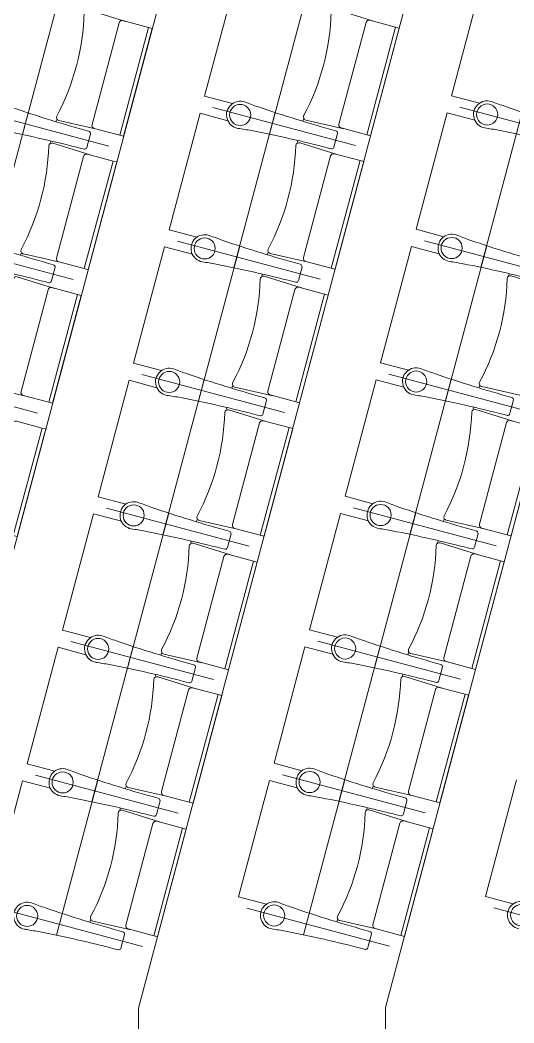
# Model space of a CAD drawing. Header units: millimetres. Extents: x 586 to 1010, y 369 to 668.
# Drawn here: x 699.214 to 701.214, y 463.844 to 467.901 of the extents above; entities that cross this region are included whole.
import ezdxf

# ---------------------------------------------------------------- set-up
doc = ezdxf.new("R2010")
doc.units = ezdxf.units.MM
doc.linetypes.add('CENTER', pattern=[2, 1.25, -0.25, 0.25, -0.25])
doc.linetypes.add('DASHED', pattern=[0.75, 0.5, -0.25])
doc.layers.add('plan line', color=7, linetype='Continuous', lineweight=15)

msp = doc.modelspace()

# ---------------------------------------------------------------- linework, layer by layer
at = {"color": 254, "lineweight": 25}
for points in [[(671.7124, 620.7085), (706.7355, 621.773), (754.2598, 613.8303), (814.6609, 600.1481), (855.7567, 598.0104), (895.0671, 567.0647), (920.0096, 542.0176), (952.0084, 521.2476), (977.2234, 504.6526), (979.6352, 479.2339), (986.3437, 463.8549), (988.7975, 462.3853)], [(654.944, 595.4717), (670.2671, 587.3174), (714.302, 595.1648), (787.0891, 595.1648), (819.3936, 580.9441), (821.0297, 562.8505), (813.4907, 552.7881), (808.7339, 539.6711), (796.4072, 534.7059), (791.0222, 527.249), (791.0222, 507.547), (797.3007, 476.5274), (814.9752, 463.8897), (836.1481, 474.6816), (874.0221, 478.5878), (885.7286, 462.7333), (863.0042, 436.0794), (845.7887, 420.6845), (845.1044, 408.6747)], [(639.2065, 583.4381), (644.7272, 575.638), (657.7961, 553.4401), (668.4043, 543.9291), (682.5178, 548.7307), (692.9838, 555.4778), (711.9339, 556.5828), (734.3456, 532.1334), (750.593, 477.7475), (754.1369, 444.164), (776.4657, 425.4473), (782.6172, 412.2355)]]:
    msp.add_spline(points, degree=3, dxfattribs=at)
at = {"layer": 'plan line'}
for p, q in [((699.6941, 463.9047), (701.2087, 469.5933)), ((702.2001, 469.5621), (700.6942, 463.9063)), ((700.1966, 469.5465), (698.694, 463.9031)), ((700.0868, 468.0638), (699.9614, 467.5929)), ((701.0869, 468.0654), (700.9615, 467.5945)), ((699.9614, 467.5929), (700.0741, 467.5629)), ((700.9615, 467.5945), (701.0742, 467.5645)), ((700.9431, 467.5254), (700.8178, 467.0545)), ((701.0558, 467.4954), (700.9431, 467.5254)), ((699.3596, 467.4899), (699.3618, 467.498)), ((699.943, 467.5238), (699.8176, 467.0529)), ((700.0557, 467.4939), (699.943, 467.5238)), ((700.3597, 467.4914), (700.3619, 467.4996)), ((699.3371, 467.4051), (699.3389, 467.4122)), ((699.4852, 467.3859), (699.4997, 467.4411)), ((699.4852, 467.3859), (699.4997, 467.4411)), ((700.3372, 467.4067), (700.339, 467.4137)), ((700.4854, 467.3874), (700.4998, 467.4427)), ((700.4854, 467.3874), (700.4998, 467.4427)), ((699.4749, 467.3786), (699.4624, 467.3817)), ((699.4749, 467.3786), (699.4624, 467.3817)), ((700.475, 467.3802), (700.4625, 467.3833)), ((700.475, 467.3802), (700.4625, 467.3833)), ((699.8176, 467.0529), (699.9303, 467.0229)), ((700.8178, 467.0545), (700.9304, 467.0245)), ((699.2158, 466.9499), (699.218, 466.958)), ((699.7993, 466.9839), (699.6739, 466.513)), ((699.9119, 466.9539), (699.7993, 466.9839)), ((700.216, 466.9515), (700.2181, 466.9596)), ((700.7994, 466.9854), (700.674, 466.5145)), ((700.912, 466.9554), (700.7994, 466.9854)), ((699.3415, 466.8459), (699.3559, 466.9012)), ((699.3415, 466.8459), (699.3559, 466.9012)), ((700.3416, 466.8474), (700.356, 466.9027)), ((700.3416, 466.8474), (700.356, 466.9027)), ((699.3311, 466.8386), (699.3186, 466.8417)), ((699.3311, 466.8386), (699.3187, 466.8417)), ((700.1934, 466.8667), (700.1953, 466.8737)), ((700.3312, 466.8402), (700.3188, 466.8433)), ((700.3312, 466.8402), (700.3188, 466.8433)), ((701.1935, 466.8683), (701.1954, 466.8753)), ((699.6739, 466.513), (699.7865, 466.483)), ((700.674, 466.5145), (700.7866, 466.4845)), ((699.6555, 466.4439), (699.5301, 465.973)), ((699.7681, 466.4139), (699.6555, 466.4439)), ((700.6556, 466.4455), (700.5302, 465.9746)), ((700.7682, 466.4155), (700.6556, 466.4455)), ((700.0722, 466.4115), (700.0744, 466.4196)), ((701.0723, 466.413), (701.0745, 466.4212)), ((700.1978, 466.3075), (700.2123, 466.3627)), ((700.1978, 466.3075), (700.2123, 466.3627)), ((701.1979, 466.309), (701.2124, 466.3643)), ((701.1979, 466.309), (701.2124, 466.3643)), ((700.0496, 466.3267), (700.0515, 466.3338)), ((701.0497, 466.3283), (701.0516, 466.3353)), ((700.1875, 466.3002), (700.175, 466.3033)), ((700.1875, 466.3002), (700.175, 466.3033)), ((701.1876, 466.3018), (701.1751, 466.3049)), ((701.1876, 466.3018), (701.1751, 466.3049)), ((699.5301, 465.973), (699.6428, 465.943)), ((700.5302, 465.9746), (700.6429, 465.9446)), ((699.5117, 465.9039), (699.3863, 465.433)), ((699.6244, 465.8739), (699.5117, 465.9039)), ((700.5118, 465.9055), (700.3864, 465.4346)), ((700.6245, 465.8755), (700.5118, 465.9055)), ((699.9284, 465.8715), (699.9306, 465.8796)), ((700.9285, 465.8731), (700.9307, 465.8812)), ((700.054, 465.7675), (700.0685, 465.8228)), ((700.054, 465.7675), (700.0685, 465.8228)), ((701.0541, 465.769), (701.0686, 465.8243)), ((701.0541, 465.769), (701.0686, 465.8243)), ((699.9058, 465.7867), (699.9077, 465.7938)), ((700.9059, 465.7883), (700.9078, 465.7953)), ((700.0437, 465.7602), (700.0312, 465.7633)), ((700.0437, 465.7602), (700.0312, 465.7633)), ((701.0438, 465.7618), (701.0313, 465.7649)), ((701.0438, 465.7618), (701.0313, 465.7649)), ((699.3863, 465.433), (699.499, 465.403)), ((700.3864, 465.4346), (700.4991, 465.4046)), ((699.3679, 465.3639), (699.2425, 464.893)), ((699.4806, 465.3339), (699.3679, 465.3639)), ((699.7846, 465.3315), (699.7868, 465.3396)), ((700.368, 465.3655), (700.2426, 464.8946)), ((700.4807, 465.3355), (700.368, 465.3655)), ((700.7847, 465.3331), (700.7869, 465.3412)), ((699.7621, 465.2467), (699.7639, 465.2538)), ((699.9103, 465.2275), (699.9247, 465.2828)), ((699.9103, 465.2275), (699.9247, 465.2828)), ((700.7622, 465.2483), (700.764, 465.2554)), ((700.9104, 465.2291), (700.9248, 465.2844)), ((700.9104, 465.2291), (700.9248, 465.2844)), ((699.8999, 465.2202), (699.8874, 465.2233)), ((699.8999, 465.2202), (699.8874, 465.2233)), ((700.9, 465.2218), (700.8875, 465.2249)), ((700.9, 465.2218), (700.8875, 465.2249)), ((699.2425, 464.893), (699.3552, 464.863)), ((700.2426, 464.8946), (700.3553, 464.8646)), ((699.2241, 464.8239), (699.0988, 464.353)), ((699.3368, 464.7939), (699.2241, 464.8239)), ((700.2243, 464.8255), (700.0989, 464.3546)), ((700.3369, 464.7955), (700.2243, 464.8255)), ((701.2244, 464.8271), (701.099, 464.3562)), ((699.6409, 464.7915), (699.643, 464.7996)), ((700.641, 464.7931), (700.6431, 464.8012)), ((699.7665, 464.6875), (699.7809, 464.7428)), ((699.7665, 464.6875), (699.7809, 464.7428)), ((700.7666, 464.6891), (700.781, 464.7444)), ((700.7666, 464.6891), (700.781, 464.7444)), ((699.6183, 464.7067), (699.6202, 464.7138)), ((700.6184, 464.7083), (700.6203, 464.7154)), ((699.7561, 464.6803), (699.7437, 464.6833)), ((699.7561, 464.6803), (699.7437, 464.6833)), ((700.7562, 464.6818), (700.7438, 464.6849)), ((700.7562, 464.6818), (700.7438, 464.6849)), ((700.0989, 464.3546), (700.2115, 464.3246)), ((701.099, 464.3562), (701.2116, 464.3262)), ((699.4971, 464.2515), (699.4992, 464.2597)), ((700.4972, 464.2531), (700.4994, 464.2612)), ((699.6227, 464.1475), (699.6372, 464.2028)), ((700.6228, 464.1491), (700.6373, 464.2044)), ((699.6124, 464.1403), (699.5999, 464.1433)), ((700.6125, 464.1419), (700.6, 464.1449)), ((699.6947, 462.8975), (699.6941, 463.9047)), ((700.6942, 463.9063), (700.6958, 462.9063))]:
    msp.add_line(p, q, dxfattribs=at)
at = {"layer": 'plan line', "linetype": 'DASHED', "ltscale": 3}
for p, q in [((699.3912, 468.0652), (699.2241, 467.4375)), ((700.3913, 468.0668), (700.2242, 467.4391)), ((699.2475, 467.5252), (699.0803, 466.8975)), ((700.2476, 467.5268), (700.0804, 466.8991)), ((701.2477, 467.5284), (701.0805, 466.9007)), ((700.1038, 466.9868), (699.9367, 466.3591)), ((701.1039, 466.9884), (700.9368, 466.3607)), ((699.96, 466.4468), (699.7929, 465.8191)), ((700.9601, 466.4484), (700.793, 465.8207)), ((699.8162, 465.9068), (699.6491, 465.2792)), ((700.8163, 465.9084), (700.6492, 465.2807)), ((699.6725, 465.3668), (699.5053, 464.7392)), ((700.6726, 465.3684), (700.5054, 464.7407)), ((699.5287, 464.8269), (699.3616, 464.1992)), ((700.5288, 464.8284), (700.3617, 464.2008))]:
    msp.add_line(p, q, dxfattribs=at)
at = {"layer": 'plan line', "linetype": 'CENTER', "ltscale": 3}
for p, q in [((699.573, 467.3915), (698.9952, 467.5453)), ((699.573, 467.3915), (698.9952, 467.5453)), ((700.5731, 467.3931), (699.9953, 467.5469)), ((700.5731, 467.3931), (699.9953, 467.5469)), ((701.5732, 467.3947), (700.9954, 467.5485)), ((701.5732, 467.3947), (700.9954, 467.5485)), ((699.4292, 466.8515), (698.8514, 467.0054)), ((699.4292, 466.8515), (698.8514, 467.0054)), ((700.4293, 466.8531), (699.8515, 467.0069)), ((700.4293, 466.8531), (699.8515, 467.0069)), ((701.4294, 466.8547), (700.8516, 467.0085)), ((701.4294, 466.8547), (700.8516, 467.0085)), ((699.2854, 466.3115), (698.7076, 466.4654)), ((699.2854, 466.3115), (698.7076, 466.4654)), ((700.2855, 466.3131), (699.7077, 466.467)), ((700.2855, 466.3131), (699.7077, 466.467)), ((701.2857, 466.3147), (700.7078, 466.4685)), ((701.2857, 466.3147), (700.7078, 466.4685)), ((700.1418, 465.7731), (699.564, 465.927)), ((700.1418, 465.7731), (699.564, 465.927)), ((701.1419, 465.7747), (700.5641, 465.9285)), ((701.1419, 465.7747), (700.5641, 465.9285)), ((699.998, 465.2331), (699.4202, 465.387)), ((699.998, 465.2331), (699.4202, 465.387)), ((700.9981, 465.2347), (700.4203, 465.3886)), ((700.9981, 465.2347), (700.4203, 465.3886)), ((700.8543, 464.6947), (700.2765, 464.8486)), ((700.8543, 464.6947), (700.2765, 464.8486)), ((699.8542, 464.6931), (699.2764, 464.847)), ((699.8542, 464.6931), (699.2764, 464.847)), ((699.7104, 464.1532), (699.1326, 464.307)), ((700.7105, 464.1547), (700.1327, 464.3086)), ((701.7106, 464.1563), (701.1328, 464.3102))]:
    msp.add_line(p, q, dxfattribs=at)
at = {"layer": 'plan line'}
for points in [[(699.5256, 467.46), (699.3712, 467.4951, -0.474715), (699.3624, 467.5126, 0.115865), (699.4741, 467.9321, -0.474715), (699.4904, 467.943), (699.6416, 467.8956)], [(700.5257, 467.4616), (700.3713, 467.4966, -0.474715), (700.3626, 467.5142, 0.115865), (700.4742, 467.9337, -0.474715), (700.4905, 467.9446), (700.6417, 467.8972)], [(699.6179, 467.4354), (699.5145, 467.4629, -0.414214), (699.5055, 467.4785), (699.615, 467.8896, -0.414214), (699.6305, 467.8986), (699.7347, 467.8709), (699.6179, 467.4354)], [(700.6181, 467.437), (700.5146, 467.4645, -0.414214), (700.5056, 467.4801), (700.6151, 467.8912, -0.414214), (700.6306, 467.9002), (700.7348, 467.8725), (700.6181, 467.437)], [(699.3818, 466.92), (699.2274, 466.9551, -0.474715), (699.2187, 466.9726, 0.115865), (699.3303, 467.3921, -0.474715), (699.3467, 467.403), (699.4978, 467.3556)], [(700.3819, 466.9216), (700.2275, 466.9567, -0.474715), (700.2188, 466.9742, 0.115865), (700.3305, 467.3937, -0.474715), (700.3468, 467.4046), (700.4979, 467.3572)], [(699.4742, 466.8954), (699.3707, 466.9229, -0.414214), (699.3617, 466.9385), (699.4712, 467.3496, -0.414214), (699.4867, 467.3586), (699.5909, 467.3309), (699.4742, 466.8954)], [(700.4743, 466.897), (700.3709, 466.9245, -0.414214), (700.3619, 466.9401), (700.4713, 467.3512, -0.414214), (700.4869, 467.3602), (700.591, 467.3325), (700.4743, 466.897)], [(699.238, 466.38), (699.0836, 466.4151, -0.474715), (699.0749, 466.4327, 0.115865), (699.1866, 466.8521, -0.474715), (699.2029, 466.863), (699.354, 466.8157)], [(700.2381, 466.3816), (700.0837, 466.4167, -0.474715), (700.075, 466.4342, 0.115865), (700.1867, 466.8537, -0.474715), (700.203, 466.8646), (700.3541, 466.8172)], [(701.2383, 466.3832), (701.0838, 466.4182, -0.474715), (701.0751, 466.4358, 0.115865), (701.1868, 466.8553, -0.474715), (701.2031, 466.8662), (701.3542, 466.8188)], [(699.3304, 466.3555), (699.227, 466.383, -0.414214), (699.218, 466.3985), (699.3274, 466.8096, -0.414214), (699.343, 466.8186), (699.4471, 466.7909), (699.3304, 466.3555)], [(700.3305, 466.357), (700.2271, 466.3845, -0.414214), (700.2181, 466.4001), (700.3275, 466.8112, -0.414214), (700.3431, 466.8202), (700.4472, 466.7925), (700.3305, 466.357)], [(700.0944, 465.8416), (699.94, 465.8767, -0.474715), (699.9312, 465.8942, 0.115865), (700.0429, 466.3137, -0.474715), (700.0592, 466.3246), (700.2104, 466.2773)], [(701.0945, 465.8432), (700.9401, 465.8783, -0.474715), (700.9313, 465.8958, 0.115865), (701.043, 466.3153, -0.474715), (701.0593, 466.3262), (701.2105, 466.2788)], [(699.1866, 465.8155), (699.0832, 465.843, -0.414214), (699.0742, 465.8585), (699.1837, 466.2696, -0.414214), (699.1992, 466.2786), (699.3033, 466.2509), (699.1866, 465.8155)], [(700.1867, 465.817), (700.0833, 465.8446, -0.414214), (700.0743, 465.8601), (700.1838, 466.2712, -0.414214), (700.1993, 466.2802), (700.3035, 466.2525), (700.1867, 465.817)], [(701.1868, 465.8186), (701.0834, 465.8461, -0.414214), (701.0744, 465.8617), (701.1839, 466.2728, -0.414214), (701.1994, 466.2818), (701.3036, 466.2541), (701.1868, 465.8186)], [(699.9506, 465.3016), (699.7962, 465.3367, -0.474715), (699.7874, 465.3543, 0.115865), (699.8991, 465.7737, -0.474715), (699.9154, 465.7846), (700.0666, 465.7373)], [(700.9507, 465.3032), (700.7963, 465.3383, -0.474715), (700.7876, 465.3558, 0.115865), (700.8992, 465.7753, -0.474715), (700.9155, 465.7862), (701.0667, 465.7388)], [(700.043, 465.2771), (699.9395, 465.3046, -0.414214), (699.9305, 465.3201), (700.04, 465.7312, -0.414214), (700.0555, 465.7402), (700.1597, 465.7125), (700.043, 465.2771)], [(701.0431, 465.2786), (700.9396, 465.3061, -0.414214), (700.9306, 465.3217), (701.0401, 465.7328, -0.414214), (701.0556, 465.7418), (701.1598, 465.7141), (701.0431, 465.2786)], [(699.8068, 464.7616), (699.6524, 464.7967, -0.474715), (699.6437, 464.8143, 0.115865), (699.7554, 465.2337, -0.474715), (699.7717, 465.2446), (699.9228, 465.1973)], [(700.8069, 464.7632), (700.6525, 464.7983, -0.474715), (700.6438, 464.8159, 0.115865), (700.7555, 465.2353, -0.474715), (700.7718, 465.2462), (700.9229, 465.1989)], [(699.8992, 464.7371), (699.7958, 464.7646, -0.414214), (699.7868, 464.7801), (699.8962, 465.1912, -0.414214), (699.9118, 465.2002), (700.0159, 465.1725), (699.8992, 464.7371)], [(700.8993, 464.7387), (700.7959, 464.7662, -0.414214), (700.7869, 464.7817), (700.8963, 465.1928, -0.414214), (700.9119, 465.2018), (701.016, 465.1741), (700.8993, 464.7387)], [(699.663, 464.2216), (699.5086, 464.2567, -0.474715), (699.4999, 464.2743, 0.115865), (699.6116, 464.6937, -0.474715), (699.6279, 464.7046), (699.779, 464.6573)], [(700.6631, 464.2232), (700.5087, 464.2583, -0.474715), (700.5, 464.2759, 0.115865), (700.6117, 464.6953, -0.474715), (700.628, 464.7062), (700.7791, 464.6589)], [(699.7554, 464.1971), (699.652, 464.2246, -0.414214), (699.643, 464.2401), (699.7524, 464.6512, -0.414214), (699.768, 464.6602), (699.8721, 464.6325), (699.7554, 464.1971)], [(700.7555, 464.1987), (700.6521, 464.2262, -0.414214), (700.6431, 464.2417), (700.7525, 464.6528, -0.414214), (700.7681, 464.6618), (700.8722, 464.6341), (700.7555, 464.1987)]]:
    msp.add_lwpolyline(points, format="xyb", dxfattribs=at)
for points in [[(699.6334, 467.4313), (699.7494, 467.867), (699.7347, 467.8709), (699.6179, 467.4354), (699.6334, 467.4313)], [(700.6335, 467.4329), (700.7495, 467.8685), (700.7348, 467.8725), (700.6181, 467.437), (700.6335, 467.4329)], [(699.4896, 466.8913), (699.6056, 467.327), (699.5909, 467.3309), (699.4742, 466.8954), (699.4896, 466.8913)], [(700.4897, 466.8929), (700.6057, 467.3285), (700.591, 467.3325), (700.4743, 466.897), (700.4897, 466.8929)], [(699.3459, 466.3513), (699.4618, 466.787), (699.4471, 466.7909), (699.3304, 466.3555), (699.3459, 466.3513)], [(700.346, 466.3529), (700.462, 466.7886), (700.4472, 466.7925), (700.3305, 466.357), (700.346, 466.3529)], [(699.2021, 465.8114), (699.3181, 466.247), (699.3033, 466.2509), (699.1866, 465.8155), (699.2021, 465.8114)], [(700.2022, 465.8129), (700.3182, 466.2486), (700.3035, 466.2525), (700.1867, 465.817), (700.2022, 465.8129)], [(701.2023, 465.8145), (701.3183, 466.2502), (701.3036, 466.2541), (701.1868, 465.8186), (701.2023, 465.8145)], [(700.0584, 465.2729), (700.1744, 465.7086), (700.1597, 465.7125), (700.043, 465.2771), (700.0584, 465.2729)], [(701.0585, 465.2745), (701.1745, 465.7102), (701.1598, 465.7141), (701.0431, 465.2786), (701.0585, 465.2745)], [(699.9146, 464.733), (700.0306, 465.1686), (700.0159, 465.1725), (699.8992, 464.7371), (699.9146, 464.733)], [(700.9147, 464.7345), (701.0307, 465.1702), (701.016, 465.1741), (700.8993, 464.7387), (700.9147, 464.7345)], [(699.7709, 464.193), (699.8869, 464.6286), (699.8721, 464.6325), (699.7554, 464.1971), (699.7709, 464.193)], [(700.771, 464.1945), (700.887, 464.6302), (700.8722, 464.6341), (700.7555, 464.1987), (700.771, 464.1945)]]:
    msp.add_lwpolyline(points, dxfattribs=at)
for centre in [(700.1055, 467.5172), (700.1055, 467.5172), (701.1056, 467.5188), (701.1056, 467.5188), (699.9617, 466.9772), (699.9617, 466.9772), (700.9618, 466.9788), (700.9618, 466.9788), (699.818, 466.4372), (699.818, 466.4372), (700.8181, 466.4388), (700.8181, 466.4388), (699.6742, 465.8973), (699.6742, 465.8973), (700.6743, 465.8988), (700.6743, 465.8988), (699.5304, 465.3573), (699.5304, 465.3573), (700.5305, 465.3589), (700.5305, 465.3589), (699.3866, 464.8173), (699.3866, 464.8173), (700.3867, 464.8189), (700.3867, 464.8189), (700.243, 464.2789), (701.2431, 464.2805), (699.2429, 464.2773)]:
    msp.add_circle(centre, 0.0427, dxfattribs=at)
for centre, radius, start, end in [((700.1058, 467.5175), 0.0554, 71.596, 259.6384), ((700.1058, 467.5175), 0.0554, 71.596, 259.6384), ((701.5052, 471.2761), 3.9554, 249.5499, 250.418), ((701.5052, 471.2761), 3.9554, 249.5499, 250.418), ((701.1059, 467.5191), 0.0554, 71.596, 259.6384), ((701.1059, 467.5191), 0.0554, 71.596, 259.6384), ((702.5053, 471.2777), 3.9554, 249.5499, 250.418), ((702.5053, 471.2777), 3.9554, 249.5499, 250.418), ((700.9049, 472.5896), 5.3287, 251.1073, 254.6309), ((700.9049, 472.5896), 5.3287, 251.1073, 254.6309), ((701.905, 472.5912), 5.3287, 251.1073, 254.6309), ((701.905, 472.5912), 5.3287, 251.1073, 254.6309), ((702.9051, 472.5927), 5.3287, 251.1073, 254.6309), ((702.9051, 472.5927), 5.3287, 251.1073, 254.6309), ((698.2037, 462.5462), 4.9966, 75.409, 79.0646), ((698.2037, 462.5462), 4.9966, 75.409, 79.0646), ((699.4901, 467.4421), 0.00967, 354.2643, 75.7147), ((699.4901, 467.4421), 0.00967, 354.2643, 75.7147), ((699.9595, 466.4777), 0.9947, 78.8628, 82.1256), ((699.9595, 466.4777), 0.9947, 78.8628, 82.1256), ((699.2038, 462.5478), 4.9966, 75.409, 79.0646), ((699.2038, 462.5478), 4.9966, 75.409, 79.0646), ((700.4902, 467.4437), 0.00967, 354.2643, 75.7147), ((700.4902, 467.4437), 0.00967, 354.2643, 75.7147), ((700.9596, 466.4792), 0.9947, 78.8628, 82.1256), ((700.9596, 466.4792), 0.9947, 78.8628, 82.1256), ((700.2039, 462.5494), 4.9966, 75.409, 79.0646), ((700.2039, 462.5494), 4.9966, 75.409, 79.0646), ((699.476, 467.3879), 0.00935, 263.5288, 336.652), ((699.476, 467.3879), 0.00935, 263.5288, 336.652), ((700.4761, 467.3895), 0.00935, 263.5288, 336.652), ((700.4761, 467.3895), 0.00935, 263.5288, 336.652), ((700.7611, 472.0496), 5.3287, 251.1073, 254.6309), ((700.7611, 472.0496), 5.3287, 251.1073, 254.6309), ((699.962, 466.9775), 0.0554, 71.596, 259.6384), ((699.962, 466.9775), 0.0554, 71.596, 259.6384), ((701.3615, 470.7361), 3.9554, 249.5499, 250.418), ((701.3615, 470.7361), 3.9554, 249.5499, 250.418), ((701.7612, 472.0512), 5.3287, 251.1073, 254.6309), ((701.7612, 472.0512), 5.3287, 251.1073, 254.6309), ((700.9621, 466.9791), 0.0554, 71.596, 259.6384), ((700.9621, 466.9791), 0.0554, 71.596, 259.6384), ((702.3616, 470.7377), 3.9554, 249.5499, 250.418), ((702.3616, 470.7377), 3.9554, 249.5499, 250.418), ((702.7613, 472.0528), 5.3287, 251.1073, 254.6309), ((702.7613, 472.0528), 5.3287, 251.1073, 254.6309), ((699.8158, 465.9377), 0.9947, 78.8628, 82.1256), ((699.8158, 465.9377), 0.9947, 78.8628, 82.1256), ((700.8159, 465.9393), 0.9947, 78.8628, 82.1256), ((700.8159, 465.9393), 0.9947, 78.8628, 82.1256), ((698.0599, 462.0062), 4.9966, 75.409, 79.0646), ((698.0599, 462.0062), 4.9966, 75.409, 79.0646), ((699.3463, 466.9021), 0.00967, 354.2643, 75.7147), ((699.3463, 466.9021), 0.00967, 354.2643, 75.7147), ((699.06, 462.0078), 4.9966, 75.409, 79.0646), ((699.06, 462.0078), 4.9966, 75.409, 79.0646), ((700.3464, 466.9037), 0.00967, 354.2643, 75.7147), ((700.3464, 466.9037), 0.00967, 354.2643, 75.7147), ((700.0601, 462.0094), 4.9966, 75.409, 79.0646), ((700.0601, 462.0094), 4.9966, 75.409, 79.0646), ((699.3322, 466.8479), 0.00935, 263.5288, 336.652), ((699.3322, 466.8479), 0.00935, 263.5288, 336.652), ((700.3323, 466.8495), 0.00935, 263.5288, 336.652), ((700.3323, 466.8495), 0.00935, 263.5288, 336.652), ((699.8182, 466.4375), 0.0554, 71.596, 259.6384), ((699.8182, 466.4375), 0.0554, 71.596, 259.6384), ((701.2177, 470.1962), 3.9554, 249.5499, 250.418), ((701.2177, 470.1962), 3.9554, 249.5499, 250.418), ((700.8183, 466.4391), 0.0554, 71.596, 259.6384), ((700.8183, 466.4391), 0.0554, 71.596, 259.6384), ((702.2178, 470.1977), 3.9554, 249.5499, 250.418), ((702.2178, 470.1977), 3.9554, 249.5499, 250.418), ((702.6175, 471.5128), 5.3287, 251.1073, 254.6309), ((702.6175, 471.5128), 5.3287, 251.1073, 254.6309), ((701.6174, 471.5112), 5.3287, 251.1073, 254.6309), ((701.6174, 471.5112), 5.3287, 251.1073, 254.6309), ((699.672, 465.3977), 0.9947, 78.8628, 82.1256), ((699.672, 465.3977), 0.9947, 78.8628, 82.1256), ((698.9163, 461.4678), 4.9966, 75.409, 79.0646), ((698.9163, 461.4678), 4.9966, 75.409, 79.0646), ((700.2026, 466.3637), 0.00967, 354.2643, 75.7147), ((700.2026, 466.3637), 0.00967, 354.2643, 75.7147), ((700.6721, 465.3993), 0.9947, 78.8628, 82.1256), ((700.6721, 465.3993), 0.9947, 78.8628, 82.1256), ((699.9164, 461.4694), 4.9966, 75.409, 79.0646), ((699.9164, 461.4694), 4.9966, 75.409, 79.0646), ((701.2028, 466.3653), 0.00967, 354.2643, 75.7147), ((701.2027, 466.3653), 0.00967, 354.2643, 75.7147), ((700.1885, 466.3095), 0.00935, 263.5288, 336.652), ((700.1885, 466.3095), 0.00935, 263.5288, 336.652), ((701.1886, 466.3111), 0.00935, 263.5288, 336.652), ((701.1886, 466.3111), 0.00935, 263.5288, 336.652), ((699.6744, 465.8975), 0.0554, 71.596, 259.6384), ((699.6744, 465.8975), 0.0554, 71.596, 259.6384), ((701.0739, 469.6562), 3.9554, 249.5499, 250.418), ((701.0739, 469.6562), 3.9554, 249.5499, 250.418), ((700.6746, 465.8991), 0.0554, 71.596, 259.6384), ((700.6746, 465.8991), 0.0554, 71.596, 259.6384), ((702.074, 469.6577), 3.9554, 249.5499, 250.418), ((702.074, 469.6577), 3.9554, 249.5499, 250.418), ((701.4737, 470.9712), 5.3287, 251.1073, 254.6309), ((701.4736, 470.9712), 5.3287, 251.1073, 254.6309), ((702.4738, 470.9728), 5.3287, 251.1073, 254.6309), ((702.4738, 470.9728), 5.3287, 251.1073, 254.6309), ((699.5282, 464.8577), 0.9947, 78.8628, 82.1256), ((699.5282, 464.8577), 0.9947, 78.8628, 82.1256), ((698.7725, 460.9278), 4.9966, 75.409, 79.0646), ((698.7725, 460.9278), 4.9966, 75.409, 79.0646), ((700.0589, 465.8237), 0.00967, 354.2643, 75.7147), ((700.0589, 465.8237), 0.00967, 354.2643, 75.7147), ((700.5283, 464.8593), 0.9947, 78.8628, 82.1256), ((700.5283, 464.8593), 0.9947, 78.8628, 82.1256), ((699.7726, 460.9294), 4.9966, 75.409, 79.0646), ((699.7726, 460.9294), 4.9966, 75.409, 79.0646), ((701.059, 465.8253), 0.00967, 354.2643, 75.7147), ((701.059, 465.8253), 0.00967, 354.2643, 75.7147), ((700.0447, 465.7695), 0.00935, 263.5288, 336.652), ((700.0447, 465.7695), 0.00935, 263.5288, 336.652), ((701.0449, 465.7711), 0.00935, 263.5288, 336.652), ((701.0449, 465.7711), 0.00935, 263.5288, 336.652), ((699.5307, 465.3576), 0.0554, 71.596, 259.6384), ((699.5307, 465.3576), 0.0554, 71.596, 259.6384), ((700.9301, 469.1162), 3.9554, 249.5499, 250.418), ((700.9301, 469.1162), 3.9554, 249.5499, 250.418), ((701.3299, 470.4312), 5.3287, 251.1073, 254.6309), ((701.3299, 470.4312), 5.3287, 251.1073, 254.6309), ((700.5308, 465.3591), 0.0554, 71.596, 259.6384), ((700.5308, 465.3591), 0.0554, 71.596, 259.6384), ((701.9302, 469.1178), 3.9554, 249.5499, 250.418), ((701.9302, 469.1178), 3.9554, 249.5499, 250.418), ((702.33, 470.4328), 5.3287, 251.1073, 254.6309), ((702.33, 470.4328), 5.3287, 251.1073, 254.6309), ((699.3844, 464.3177), 0.9947, 78.8628, 82.1256), ((699.3844, 464.3177), 0.9947, 78.8628, 82.1256), ((698.6287, 460.3878), 4.9966, 75.409, 79.0646), ((698.6287, 460.3878), 4.9966, 75.409, 79.0646), ((700.3845, 464.3193), 0.9947, 78.8628, 82.1256), ((700.3845, 464.3193), 0.9947, 78.8628, 82.1256), ((699.6288, 460.3894), 4.9966, 75.409, 79.0646), ((699.6288, 460.3894), 4.9966, 75.409, 79.0646), ((700.9152, 465.2853), 0.00967, 354.2643, 75.7147), ((700.9152, 465.2853), 0.00967, 354.2643, 75.7147), ((699.9151, 465.2837), 0.00967, 354.2643, 75.7147), ((699.9151, 465.2837), 0.00967, 354.2643, 75.7147), ((699.901, 465.2295), 0.00935, 263.5288, 336.652), ((699.901, 465.2295), 0.00935, 263.5288, 336.652), ((700.9011, 465.2311), 0.00935, 263.5288, 336.652), ((700.9011, 465.2311), 0.00935, 263.5288, 336.652), ((699.3869, 464.8176), 0.0554, 71.596, 259.6384), ((699.3869, 464.8176), 0.0554, 71.596, 259.6384), ((700.7863, 468.5762), 3.9554, 249.5499, 250.418), ((700.7863, 468.5762), 3.9554, 249.5499, 250.418), ((701.1861, 469.8912), 5.3287, 251.1073, 254.6309), ((701.1861, 469.8912), 5.3287, 251.1073, 254.6309), ((700.387, 464.8192), 0.0554, 71.596, 259.6384), ((700.387, 464.8192), 0.0554, 71.596, 259.6384), ((701.7865, 468.5778), 3.9554, 249.5499, 250.418), ((701.7865, 468.5778), 3.9554, 249.5499, 250.418), ((702.1862, 469.8928), 5.3287, 251.1073, 254.6309), ((702.1862, 469.8928), 5.3287, 251.1073, 254.6309), ((699.2406, 463.7777), 0.9947, 78.8628, 82.1256), ((699.2406, 463.7777), 0.9947, 78.8628, 82.1256), ((698.4849, 459.8479), 4.9966, 75.409, 79.0646), ((698.4849, 459.8479), 4.9966, 75.409, 79.0646), ((699.7713, 464.7438), 0.00967, 354.2643, 75.7147), ((699.7713, 464.7438), 0.00967, 354.2643, 75.7147), ((700.2408, 463.7793), 0.9947, 78.8628, 82.1256), ((700.2408, 463.7793), 0.9947, 78.8628, 82.1256), ((699.485, 459.8494), 4.9966, 75.409, 79.0646), ((699.485, 459.8494), 4.9966, 75.409, 79.0646), ((700.7714, 464.7453), 0.00967, 354.2643, 75.7147), ((700.7714, 464.7453), 0.00967, 354.2643, 75.7147), ((699.7572, 464.6895), 0.00935, 263.5288, 336.652), ((699.7572, 464.6895), 0.00935, 263.5288, 336.652), ((700.7573, 464.6911), 0.00935, 263.5288, 336.652), ((700.7573, 464.6911), 0.00935, 263.5288, 336.652), ((699.2431, 464.2776), 0.0554, 71.596, 259.6384), ((700.6426, 468.0362), 3.9554, 249.5499, 250.418), ((700.2432, 464.2792), 0.0554, 71.596, 259.6384), ((701.6427, 468.0378), 3.9554, 249.5499, 250.418), ((701.2433, 464.2807), 0.0554, 71.596, 259.6384), ((701.0423, 469.3513), 5.3287, 251.1073, 254.6309), ((702.0424, 469.3528), 5.3287, 251.1073, 254.6309), ((699.0969, 463.2377), 0.9947, 78.8628, 82.1256), ((698.3412, 459.3079), 4.9966, 75.409, 79.0646), ((699.6275, 464.2038), 0.00967, 354.2643, 75.7147), ((700.097, 463.2393), 0.9947, 78.8628, 82.1256), ((699.3413, 459.3095), 4.9966, 75.409, 79.0646), ((700.6276, 464.2053), 0.00967, 354.2643, 75.7147), ((699.6134, 464.1496), 0.00935, 263.5288, 336.652), ((700.6135, 464.1511), 0.00935, 263.5288, 336.652)]:
    msp.add_arc(centre, radius, start, end, dxfattribs=at)

doc.saveas('drawing.dxf')
